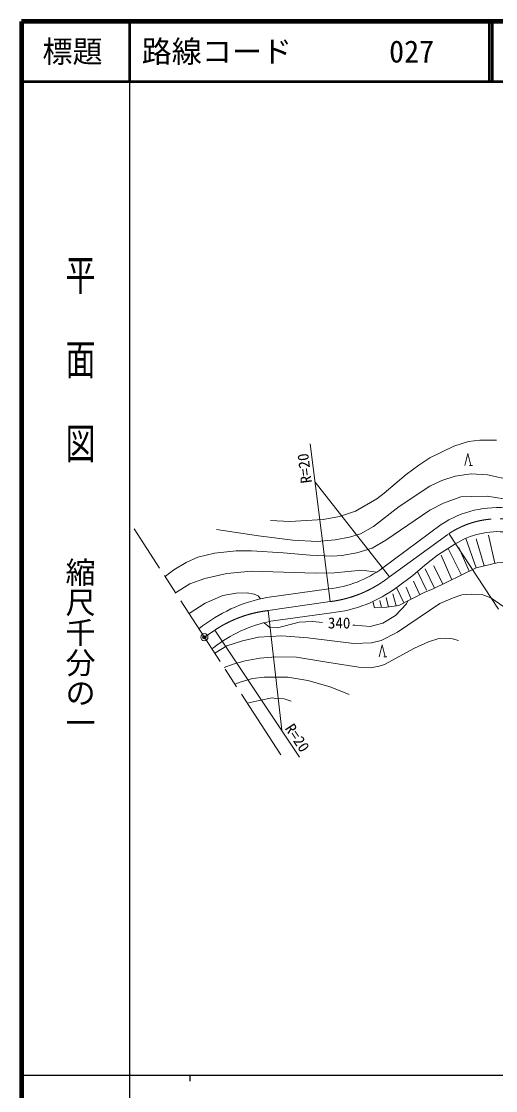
# Model space of a CAD drawing. Units: millimetres, scale not verified. Extents: x 40000 to 680000, y 20000 to 380000.
# Drawn here: x 40000 to 118850, y 202409 to 380000 of the extents above; entities that cross this region are included whole.
import ezdxf
from ezdxf.enums import TextEntityAlignment as Align

# ---------------------------------------------------------------- set-up
doc = ezdxf.new("R2010")
doc.units = ezdxf.units.MM
doc.header["$LTSCALE"] = 1000
doc.header["$PDMODE"] = 32
doc.header["$PDSIZE"] = 500
doc.linetypes.add('CHAIN', pattern=[18.5, 12, -1.5, 3.5, -1.5])
for name, color, linetype, lineweight in [('M-BGD', 7, 'Continuous', 13), ('M-BMK', 2, 'CHAIN', 13), ('M-BMK-SRVR', 3, 'Continuous', 13), ('M-STR-HTXT', 7, 'Continuous', 13), ('M-TTL', 2, 'Continuous', 140), ('M-TTL-BAND', 7, 'Continuous', 25), ('M-TTL-LINE', 7, 'Continuous', 50)]:
    doc.layers.add(name, color=color, linetype=linetype, lineweight=lineweight)
doc.layers.add('M-OTRS', color=6, linetype='Continuous')
doc.layers.add('M-TTL-TXT', color=7, linetype='Continuous')
doc.styles.add('@ＭＳ ゴシック', font='')
doc.styles.add('ＭＳ ゴシック', font='')
doc.styles.get('@ＭＳ ゴシック').set_extended_font_data('@MS Gothic')
doc.styles.get('ＭＳ ゴシック').set_extended_font_data('MS Gothic')

msp = doc.modelspace()

# ---------------------------------------------------------------- linework, layer by layer
at = {"layer": 'M-BGD'}
for p, q in [((114504, 306214), (115004, 306214)), ((100080, 289236), (109788, 296453)), ((113869, 294118), (115628, 289233)), ((115599, 294063), (116958, 289560)), ((117672, 294660), (118706, 289989)), ((109773, 291323), (111595, 287257)), ((111040, 292324), (113150, 288019)), ((112715, 292625), (114476, 288668)), ((108553, 289576), (110058, 286504)), ((107365, 285543), (105865, 288634)), ((107125, 289057), (108702, 285839)), ((102395, 285973), (103561, 283409)), ((103973, 286031), (104833, 284059)), ((105181, 287046), (106231, 284773)), ((80811, 284324), (91098, 285761)), ((100642, 284337), (101043, 282733)), ((101752, 284915), (102334, 282935)), ((99605, 283836), (99870, 282648)), ((81474, 280378), (91571, 281788)), ((71678, 275783), (71995, 275989)), ((100248, 274464), (100748, 274464))]:
    msp.add_line(p, q, dxfattribs=at)
for points in [[(81406, 297118), (84657, 296954), (90184, 297292), (92866, 297757), (95554, 298644), (99102, 300719), (100307, 301634), (103948, 304737), (106065, 306270), (107887, 307527), (111894, 309436), (114325, 310242), (116220, 310449), (118996, 310451)], [(113754, 306214), (114254, 308214), (114754, 306214)], [(72434, 295621), (79438, 294555), (85107, 293841), (89165, 293630), (92174, 293917), (94530, 294338), (96377, 294908), (98526, 296096), (102790, 299421), (107907, 302808), (109904, 303766), (112142, 304479), (114772, 304844), (117499, 304713), (121531, 303812)], [(63881, 287792), (65365, 288924), (67427, 290125), (69317, 291009), (72120, 291702), (75732, 292081), (78249, 292080), (83522, 291740), (88033, 291360), (91711, 291165), (93294, 291306), (95788, 291726), (98323, 292508), (100601, 293841), (107923, 298815), (110165, 300004), (113059, 301010), (114843, 301110), (117428, 301124), (120214, 300699), (122724, 299847), (123977, 298737)], [(102470, 286029), (105088, 287975), (107075, 289659), (109197, 291364), (112061, 293158)], [(98436, 283642), (98736, 282594), (100775, 282691), (102764, 283002), (107106, 285219), (108357, 285670), (115628, 289233), (119102, 290086), (121918, 290250), (123921, 289885), (126493, 288387), (127977, 286421), (129879, 282437), (131283, 280056), (132864, 277412), (134188, 274208), (135773, 272473), (137254, 273359)], [(65621, 285112), (68000, 286565), (70491, 287451), (74187, 288319), (78274, 288712), (88889, 288367), (92038, 288421), (96618, 288830), (99076, 288538)], [(79760, 284097), (79368, 284609), (78689, 284888), (77550, 285076), (75697, 285023), (73516, 284649), (70556, 283384), (67873, 281643)], [(72146, 275062), (74181, 276267), (76789, 277116), (79398, 277741), (83303, 277971), (87601, 277625), (95285, 276687), (98194, 276766), (99843, 277176), (102549, 278581), (109562, 283317), (111792, 284272), (113251, 284749), (114891, 284884), (116736, 284747), (118055, 284249), (120214, 282783), (121609, 281143), (122415, 279587), (124400, 273733), (127147, 266266), (127898, 263788), (128164, 261641)], [(95092, 279725), (95449, 279693), (98001, 279519), (100069, 280071), (102196, 281345), (104053, 283286), (104252, 283762)], [(80380, 280131), (81331, 279316), (82590, 279267), (86192, 280190), (88423, 280311), (90058, 280167)], [(73705, 272660), (75215, 273218), (77198, 273809), (79648, 274262), (82309, 274472), (85726, 274424), (90785, 273576), (96111, 272722), (98047, 272627), (99472, 272891), (100350, 273204), (105386, 275920), (107670, 276948), (109432, 277489), (110555, 277583), (111678, 277446), (112703, 277152)], [(99498, 274464), (99998, 276464), (100498, 274464)], [(75472, 269939), (76530, 270321), (78411, 270857), (80373, 271065), (84285, 271073), (87623, 270523), (91343, 269500), (94509, 268223)], [(77520, 266783), (79517, 267223), (81680, 267622), (82314, 267521), (83710, 267457), (84860, 267077)]]:
    msp.add_lwpolyline(points, dxfattribs=at)
for centre, radius, start, end in [((119280, 281735), 17514, 83.48543, 122.82056), ((119280, 281735), 13514, 83.74105, 122.29353), ((89378, 303550), 17872, 275.52081, 306.78337), ((89378, 303550), 21872, 275.75448, 306.76828), ((85821, 258560), 26247, 101.0038, 128.423), ((85821, 258560), 22247, 101.26679, 128.423)]:
    msp.add_arc(centre, radius, start, end, dxfattribs=at)
at = {"layer": 'M-BMK'}
for p, q in [((83115, 258166), (58736, 295717)), ((101206, 287748), (111087, 294924)), ((81055, 282138), (91357, 283630)), ((70428, 277708), (72167, 278891))]:
    msp.add_line(p, q, dxfattribs=at)
for centre, radius, start, end in [((119323, 282388), 15000, 23.96593, 123.30372), ((88847, 303472), 20000, 277.20996, 308.16889), ((83278, 262261), 20000, 96.38018, 123.74684)]:
    msp.add_arc(centre, radius, start, end, dxfattribs=at)
at = {"layer": 'M-BMK-SRVR'}
msp.add_circle((70428, 277708), 600, dxfattribs=at)
at = {"layer": 'M-OTRS'}
msp.add_point((70428, 277708), dxfattribs=at)
msp.add_point((70428, 277708), dxfattribs=at)
at = {"layer": 'M-STR-HTXT'}
for p, q in [((91357, 283630), (88042, 309835)), ((88847, 303472), (101206, 287748)), ((119323, 282388), (111087, 294924)), ((83278, 262261), (81055, 282138)), ((72167, 278891), (86247, 257817))]:
    msp.add_line(p, q, dxfattribs=at)
at = {"layer": 'M-TTL'}
for p, q in [((40000, 380000), (40000, 20000)), ((680000, 380000), (40000, 380000))]:
    msp.add_line(p, q, dxfattribs=at)
at = {"layer": 'M-TTL-BAND'}
for p, q in [((58000, 370000), (58000, 20000)), ((40000, 205000), (579000, 205000)), ((68000, 205000), (68000, 204000))]:
    msp.add_line(p, q, dxfattribs=at)
at = {"layer": 'M-TTL-LINE'}
for p, q in [((58000, 380000), (58000, 370000)), ((117750, 380000), (117750, 370000)), ((118250, 380000), (118250, 370000)), ((40000, 370000), (680000, 370000))]:
    msp.add_line(p, q, dxfattribs=at)

# ---------------------------------------------------------------- texts
at = {"layer": 'M-BGD', "style": 'ＭＳ ゴシック'}
msp.add_text('340', height=1833, dxfattribs=at).set_placement((92833, 280082), align=Align.MIDDLE_CENTER)
at = {"layer": 'M-STR-HTXT', "style": 'ＭＳ ゴシック'}
for rotation, p in [(97.21, (88847, 303472)), (303.747, (83278, 262261))]:
    msp.add_text('R=20', height=1833, rotation=rotation, dxfattribs=at).set_placement(p, align=Align.BOTTOM_LEFT)
at = {"layer": 'M-TTL-BAND', "style": '@ＭＳ ゴシック', "width": 1.4}
msp.add_text('平  面  図', height=3666, rotation=270, dxfattribs=at).set_placement((49777, 306475), align=Align.MIDDLE_RIGHT)
at = {"layer": 'M-TTL-BAND', "style": '@ＭＳ ゴシック'}
msp.add_text('縮尺千分の一', height=3666, rotation=270, dxfattribs=at).set_placement((49777, 261030), align=Align.MIDDLE_RIGHT)
at = {"layer": 'M-TTL-TXT', "style": 'ＭＳ ゴシック'}
msp.add_text('標題', height=3666, dxfattribs=at).set_placement((48500, 375000), align=Align.MIDDLE_CENTER)
for s, p in [('路線コード', (60000, 375000)), ('027', (101142, 375000))]:
    msp.add_text(s, height=3666, dxfattribs=at).set_placement(p, align=Align.MIDDLE_LEFT)

doc.saveas('drawing.dxf')
